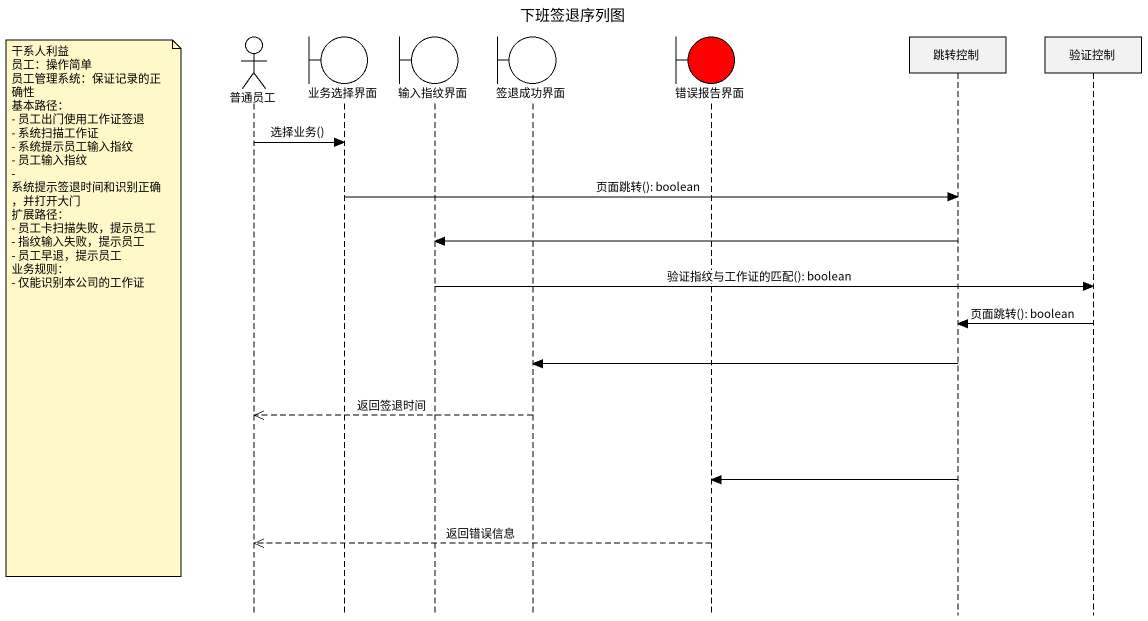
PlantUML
@startuml
title 下班签退序列图
hide footbox
actor 普通员工
boundary 业务选择界面
boundary 输入指纹界面
boundary 签退成功界面
boundary 错误报告界面 #FF0000
participant 跳转控制
participant 验证控制

普通员工 -> 业务选择界面 : 选择业务()
业务选择界面 -> 跳转控制 : 页面跳转(): boolean
跳转控制 -> 输入指纹界面
输入指纹界面 -> 验证控制 : 验证指纹与工作证的匹配(): boolean
note left of 普通员工
  干系人利益
  员工：操作简单
  员工管理系统：保证记录的正确性
  基本路径：
  - 员工出门使用工作证签退
  - 系统扫描工作证
  - 系统提示员工输入指纹
  - 员工输入指纹
  - 系统提示签退时间和识别正确，并打开大门
  扩展路径：
  - 员工卡扫描失败，提示员工
  - 指纹输入失败，提示员工
  - 员工早退，提示员工
  业务规则：
  - 仅能识别本公司的工作证
end note
验证控制 -> 跳转控制 : 页面跳转(): boolean
跳转控制 -> 签退成功界面
签退成功界面 -->> 普通员工 : 返回签退时间
跳转控制 -> 错误报告界面
错误报告界面 -->> 普通员工 : 返回错误信息
@enduml
